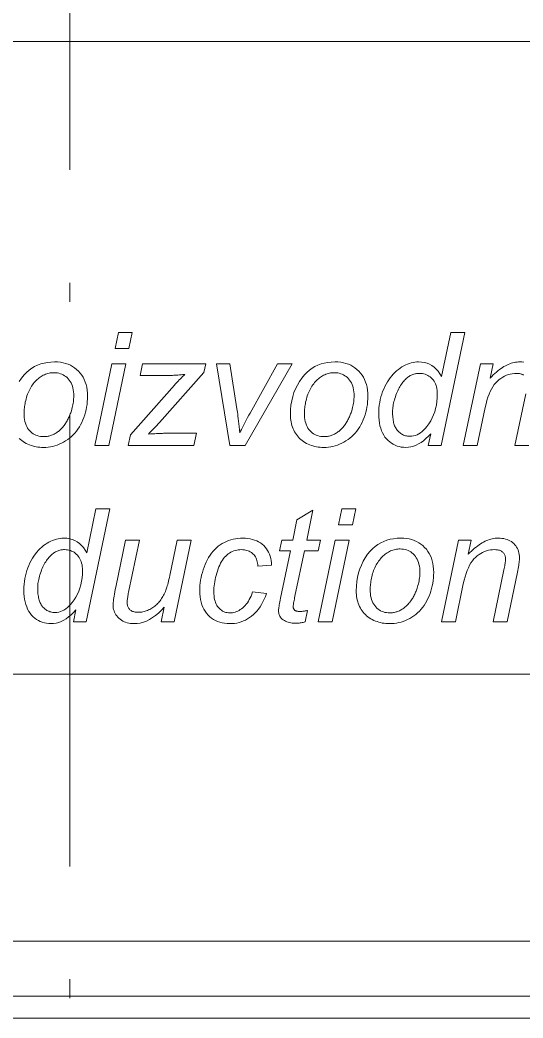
# Model space of a CAD drawing. Extents: x 0 to 297, y 0 to 420.
# Drawn here: x 226.2 to 239.58, y 140.63 to 167.14 of the extents above; entities that cross this region are included whole.
import ezdxf

# ---------------------------------------------------------------- set-up
doc = ezdxf.new("R2010")
doc.units = 0
doc.linetypes.add('DASHDOT', pattern=[18.5, 12, -3, 0.5, -3])

msp = doc.modelspace()

# ---------------------------------------------------------------- linework, layer by layer
at = {"color": 7, "linetype": 'DASHDOT', "lineweight": 13}
msp.add_line((227.526, 193.656), (227.526, 118.083), dxfattribs=at)
at = {"color": 7, "lineweight": 13}
for p, q in [((257.351, 142.665), (213.227, 142.665)), ((257.458, 141.204), (213.176, 141.204)), ((257.544, 140.627), (213.135, 140.627))]:
    msp.add_line(p, q, dxfattribs=at)
for points in [[(251.511, 129.349), (241.751, 166.567), (207.899, 166.567)], [(226.179, 157.538), (226.243, 157.628), (226.314, 157.713), (226.377, 157.779), (226.445, 157.837), (226.516, 157.889), (226.592, 157.933), (226.671, 157.971), (226.754, 158.002), (226.841, 158.026), (226.931, 158.043), (227.026, 158.054), (227.124, 158.057), (227.201, 158.055), (227.275, 158.047), (227.346, 158.035), (227.414, 158.018), (227.479, 157.996), (227.541, 157.969), (227.599, 157.937), (227.655, 157.9), (227.708, 157.858), (227.757, 157.812), (227.803, 157.761), (227.844, 157.706), (227.88, 157.649), (227.911, 157.588), (227.938, 157.523), (227.959, 157.455), (227.976, 157.384), (227.988, 157.309), (227.995, 157.23), (227.998, 157.149), (227.996, 157.074), (227.992, 157.001), (227.984, 156.929), (227.974, 156.857), (227.96, 156.787), (227.943, 156.718), (227.924, 156.65), (227.901, 156.583), (227.875, 156.517), (227.846, 156.452), (227.815, 156.389), (227.781, 156.329), (227.744, 156.272), (227.705, 156.218), (227.663, 156.167), (227.619, 156.119), (227.572, 156.074), (227.522, 156.032), (227.47, 155.993), (227.416, 155.958), (227.359, 155.925), (227.303, 155.896), (227.245, 155.87), (227.187, 155.848), (227.129, 155.829), (227.07, 155.813), (227.01, 155.801), (226.95, 155.793), (226.889, 155.787), (226.827, 155.786), (226.777, 155.787), (226.728, 155.79), (226.679, 155.795), (226.632, 155.803), (226.585, 155.813), (226.539, 155.825), (226.495, 155.839), (226.451, 155.855), (226.408, 155.874), (226.366, 155.894), (226.325, 155.917), (226.287, 155.941), (226.25, 155.967), (226.215, 155.995), (226.183, 156.025)], [(239.586, 157.709), (239.567, 157.719), (239.548, 157.728), (239.527, 157.735), (239.505, 157.741), (239.481, 157.746), (239.456, 157.75), (239.43, 157.752), (239.402, 157.752), (239.346, 157.75), (239.291, 157.744), (239.237, 157.734), (239.185, 157.719), (239.134, 157.701), (239.083, 157.679), (239.035, 157.652), (238.987, 157.621), (238.941, 157.586), (238.896, 157.548), (238.853, 157.504), (238.812, 157.454), (238.773, 157.398), (238.737, 157.337), (238.703, 157.27), (238.672, 157.197), (238.643, 157.118), (238.616, 157.033), (238.592, 156.942), (238.569, 156.846), (238.359, 155.835), (237.988, 155.835), (238.443, 158.008), (238.778, 158.008), (238.698, 157.629), (238.742, 157.673), (238.785, 157.714), (238.827, 157.752), (238.869, 157.789), (238.91, 157.822), (238.951, 157.854), (238.991, 157.883), (239.03, 157.909), (239.069, 157.933), (239.108, 157.955), (239.146, 157.974), (239.184, 157.992), (239.223, 158.007), (239.261, 158.02), (239.3, 158.032), (239.339, 158.041), (239.378, 158.048), (239.417, 158.053), (239.457, 158.056), (239.496, 158.057), (239.548, 158.056), (239.598, 158.051)], [(239.732, 155.835), (239.361, 155.835), (239.65, 157.212)], [(205.47, 128.931), (202.351, 149.764), (245.421, 149.764)]]:
    msp.add_lwpolyline(points, dxfattribs=at)
for points in [[(228.73, 158.415), (228.818, 158.835), (229.187, 158.835), (229.099, 158.415)], [(237.123, 156.15), (237.059, 156.081), (236.995, 156.019), (236.93, 155.964), (236.864, 155.917), (236.798, 155.877), (236.732, 155.844), (236.665, 155.818), (236.597, 155.8), (236.529, 155.789), (236.46, 155.786), (236.399, 155.788), (236.34, 155.795), (236.284, 155.806), (236.229, 155.822), (236.176, 155.843), (236.126, 155.868), (236.078, 155.897), (236.031, 155.932), (235.987, 155.97), (235.945, 156.014), (235.906, 156.062), (235.871, 156.113), (235.84, 156.169), (235.813, 156.229), (235.791, 156.293), (235.772, 156.362), (235.758, 156.434), (235.748, 156.511), (235.741, 156.591), (235.739, 156.676), (235.741, 156.755), (235.746, 156.832), (235.754, 156.908), (235.765, 156.982), (235.78, 157.056), (235.798, 157.128), (235.819, 157.198), (235.843, 157.267), (235.871, 157.335), (235.902, 157.401), (235.935, 157.465), (235.97, 157.526), (236.007, 157.584), (236.045, 157.638), (236.085, 157.689), (236.127, 157.736), (236.17, 157.78), (236.215, 157.821), (236.261, 157.859), (236.309, 157.893), (236.358, 157.925), (236.407, 157.952), (236.456, 157.977), (236.505, 157.998), (236.554, 158.016), (236.603, 158.031), (236.652, 158.042), (236.701, 158.051), (236.75, 158.055), (236.799, 158.057), (236.878, 158.053), (236.953, 158.042), (237.025, 158.022), (237.092, 157.995), (237.155, 157.959), (237.214, 157.916), (237.269, 157.866), (237.321, 157.807), (237.368, 157.741), (237.411, 157.666), (237.657, 158.835), (238.025, 158.835), (237.399, 155.835), (237.057, 155.835)], [(233.392, 156.659), (233.396, 156.785), (233.407, 156.905), (233.426, 157.022), (233.452, 157.134), (233.486, 157.241), (233.527, 157.344), (233.576, 157.443), (233.632, 157.538), (233.695, 157.628), (233.767, 157.713), (233.83, 157.779), (233.898, 157.837), (233.969, 157.889), (234.045, 157.933), (234.124, 157.971), (234.207, 158.002), (234.293, 158.026), (234.384, 158.043), (234.479, 158.054), (234.577, 158.057), (234.654, 158.055), (234.728, 158.047), (234.799, 158.035), (234.867, 158.018), (234.932, 157.996), (234.994, 157.969), (235.052, 157.937), (235.108, 157.9), (235.161, 157.858), (235.21, 157.812), (235.256, 157.761), (235.297, 157.706), (235.333, 157.649), (235.364, 157.588), (235.391, 157.523), (235.412, 157.455), (235.429, 157.384), (235.441, 157.309), (235.448, 157.23), (235.451, 157.149), (235.449, 157.074), (235.445, 157.001), (235.437, 156.929), (235.427, 156.857), (235.413, 156.787), (235.396, 156.718), (235.377, 156.65), (235.354, 156.583), (235.328, 156.517), (235.299, 156.452), (235.268, 156.389), (235.234, 156.329), (235.197, 156.272), (235.158, 156.218), (235.116, 156.167), (235.072, 156.119), (235.025, 156.074), (234.975, 156.032), (234.923, 155.993), (234.869, 155.958), (234.812, 155.925), (234.756, 155.896), (234.698, 155.87), (234.64, 155.848), (234.582, 155.829), (234.523, 155.813), (234.463, 155.801), (234.403, 155.793), (234.342, 155.787), (234.28, 155.786), (234.23, 155.787), (234.181, 155.79), (234.132, 155.795), (234.085, 155.803), (234.038, 155.813), (233.992, 155.825), (233.948, 155.839), (233.904, 155.855), (233.861, 155.874), (233.819, 155.894), (233.778, 155.917), (233.74, 155.941), (233.703, 155.967), (233.668, 155.995), (233.636, 156.025), (233.605, 156.057), (233.576, 156.09), (233.549, 156.125), (233.524, 156.162), (233.502, 156.201), (233.481, 156.241), (233.462, 156.283), (233.446, 156.326), (233.432, 156.37), (233.419, 156.415), (233.41, 156.461), (233.402, 156.509), (233.397, 156.558), (233.393, 156.608)], [(226.31, 156.696), (226.311, 156.636), (226.315, 156.579), (226.323, 156.525), (226.333, 156.474), (226.346, 156.426), (226.363, 156.381), (226.382, 156.339), (226.404, 156.3), (226.429, 156.264), (226.457, 156.231), (226.487, 156.201), (226.519, 156.174), (226.553, 156.15), (226.588, 156.129), (226.624, 156.112), (226.662, 156.098), (226.702, 156.086), (226.744, 156.078), (226.787, 156.074), (226.831, 156.072), (226.855, 156.073), (226.879, 156.074), (226.902, 156.076), (226.926, 156.08), (226.95, 156.084), (226.973, 156.089), (226.997, 156.096), (227.02, 156.103), (227.043, 156.111), (227.067, 156.12), (227.09, 156.13), (227.113, 156.141), (227.135, 156.154), (227.157, 156.167), (227.179, 156.181), (227.201, 156.196), (227.222, 156.212), (227.243, 156.229), (227.263, 156.247), (227.284, 156.267), (227.303, 156.286), (227.323, 156.307), (227.341, 156.328), (227.359, 156.35), (227.377, 156.372), (227.393, 156.394), (227.41, 156.418), (227.425, 156.441), (227.44, 156.466), (227.455, 156.491), (227.468, 156.516), (227.482, 156.542), (227.494, 156.568), (227.507, 156.594), (227.518, 156.621), (227.529, 156.649), (227.54, 156.676), (227.55, 156.704), (227.559, 156.733), (227.568, 156.762), (227.58, 156.802), (227.591, 156.842), (227.6, 156.882), (227.609, 156.921), (227.616, 156.96), (227.621, 156.999), (227.626, 157.037), (227.629, 157.075), (227.631, 157.113), (227.632, 157.151), (227.63, 157.208), (227.626, 157.263), (227.618, 157.316), (227.608, 157.365), (227.594, 157.412), (227.578, 157.457), (227.559, 157.498), (227.537, 157.538), (227.511, 157.574), (227.483, 157.608), (227.453, 157.639), (227.421, 157.667), (227.387, 157.691), (227.352, 157.712), (227.316, 157.73), (227.278, 157.745), (227.238, 157.756), (227.197, 157.764), (227.154, 157.769), (227.11, 157.771), (227.075, 157.77), (227.041, 157.767), (227.008, 157.763), (226.975, 157.757), (226.943, 157.75), (226.912, 157.741), (226.881, 157.73), (226.851, 157.718), (226.822, 157.704), (226.793, 157.688), (226.764, 157.67), (226.736, 157.652), (226.709, 157.631), (226.682, 157.609), (226.656, 157.586), (226.631, 157.561), (226.606, 157.534), (226.581, 157.506), (226.557, 157.476), (226.534, 157.445), (226.511, 157.413), (226.49, 157.379), (226.47, 157.345), (226.451, 157.309), (226.433, 157.273), (226.417, 157.235), (226.402, 157.196), (226.388, 157.156), (226.375, 157.116), (226.364, 157.074), (226.354, 157.032), (226.344, 156.991), (226.336, 156.951), (226.329, 156.912), (226.323, 156.874), (226.318, 156.836), (226.314, 156.8), (226.312, 156.764), (226.31, 156.73)], [(228.19, 155.835), (228.645, 158.008), (229.015, 158.008), (228.561, 155.835)], [(229.078, 155.835), (229.138, 156.121), (230.306, 157.437), (230.331, 157.465), (230.357, 157.493), (230.384, 157.521), (230.411, 157.55), (230.438, 157.579), (230.466, 157.608), (230.495, 157.637), (230.524, 157.666), (230.554, 157.696), (230.584, 157.726), (230.533, 157.721), (230.485, 157.716), (230.44, 157.712), (230.397, 157.709), (230.358, 157.706), (230.321, 157.703), (230.288, 157.701), (230.258, 157.7), (230.23, 157.699), (230.206, 157.699), (229.398, 157.699), (229.463, 158.008), (231.143, 158.008), (231.094, 157.775), (229.915, 156.451), (229.894, 156.427), (229.871, 156.402), (229.846, 156.376), (229.819, 156.347), (229.79, 156.317), (229.76, 156.285), (229.727, 156.252), (229.692, 156.217), (229.655, 156.18), (229.617, 156.142), (229.676, 156.145), (229.732, 156.148), (229.784, 156.151), (229.833, 156.154), (229.877, 156.156), (229.917, 156.157), (229.954, 156.158), (229.987, 156.159), (230.015, 156.16), (230.04, 156.16), (230.896, 156.16), (230.828, 155.835)], [(231.78, 155.835), (231.424, 158.008), (231.784, 158.008), (231.97, 156.811), (231.976, 156.769), (231.983, 156.722), (231.99, 156.671), (231.997, 156.614), (232.004, 156.553), (232.012, 156.486), (232.02, 156.415), (232.028, 156.338), (232.037, 156.257), (232.046, 156.17), (232.067, 156.217), (232.091, 156.266), (232.115, 156.315), (232.14, 156.366), (232.167, 156.418), (232.195, 156.472), (232.224, 156.527), (232.254, 156.584), (232.285, 156.641), (232.318, 156.7), (233.044, 158.008), (233.435, 158.008), (232.191, 155.835)], [(233.763, 156.696), (233.764, 156.636), (233.768, 156.579), (233.776, 156.525), (233.786, 156.474), (233.799, 156.426), (233.816, 156.381), (233.835, 156.339), (233.857, 156.3), (233.882, 156.264), (233.91, 156.231), (233.94, 156.201), (233.972, 156.174), (234.005, 156.15), (234.041, 156.129), (234.077, 156.112), (234.115, 156.098), (234.155, 156.086), (234.197, 156.078), (234.24, 156.074), (234.284, 156.072), (234.308, 156.073), (234.332, 156.074), (234.355, 156.076), (234.379, 156.08), (234.403, 156.084), (234.426, 156.089), (234.45, 156.096), (234.473, 156.103), (234.496, 156.111), (234.52, 156.12), (234.543, 156.13), (234.566, 156.141), (234.588, 156.154), (234.61, 156.167), (234.632, 156.181), (234.654, 156.196), (234.675, 156.212), (234.696, 156.229), (234.716, 156.247), (234.737, 156.267), (234.756, 156.286), (234.776, 156.307), (234.794, 156.328), (234.812, 156.35), (234.829, 156.372), (234.846, 156.394), (234.862, 156.418), (234.878, 156.441), (234.893, 156.466), (234.907, 156.491), (234.921, 156.516), (234.935, 156.542), (234.947, 156.568), (234.96, 156.594), (234.971, 156.621), (234.982, 156.649), (234.993, 156.676), (235.003, 156.704), (235.012, 156.733), (235.021, 156.762), (235.033, 156.802), (235.044, 156.842), (235.053, 156.882), (235.062, 156.921), (235.069, 156.96), (235.074, 156.999), (235.079, 157.037), (235.082, 157.075), (235.084, 157.113), (235.084, 157.151), (235.083, 157.208), (235.079, 157.263), (235.071, 157.316), (235.061, 157.365), (235.047, 157.412), (235.031, 157.457), (235.012, 157.498), (234.99, 157.538), (234.964, 157.574), (234.936, 157.608), (234.906, 157.639), (234.874, 157.667), (234.84, 157.691), (234.805, 157.712), (234.769, 157.73), (234.73, 157.745), (234.691, 157.756), (234.65, 157.764), (234.607, 157.769), (234.563, 157.771), (234.528, 157.77), (234.494, 157.767), (234.461, 157.763), (234.428, 157.757), (234.396, 157.75), (234.365, 157.741), (234.334, 157.73), (234.304, 157.718), (234.274, 157.704), (234.245, 157.688), (234.217, 157.67), (234.189, 157.652), (234.162, 157.631), (234.135, 157.609), (234.109, 157.586), (234.084, 157.561), (234.058, 157.534), (234.034, 157.506), (234.01, 157.476), (233.987, 157.445), (233.964, 157.413), (233.943, 157.379), (233.923, 157.345), (233.904, 157.309), (233.886, 157.273), (233.87, 157.235), (233.855, 157.196), (233.841, 157.156), (233.828, 157.116), (233.817, 157.074), (233.806, 157.032), (233.797, 156.991), (233.789, 156.951), (233.782, 156.912), (233.776, 156.874), (233.771, 156.836), (233.767, 156.8), (233.765, 156.764), (233.763, 156.73)], [(236.108, 156.745), (236.108, 156.701), (236.109, 156.658), (236.112, 156.618), (236.115, 156.579), (236.119, 156.542), (236.124, 156.507), (236.13, 156.475), (236.136, 156.444), (236.144, 156.414), (236.153, 156.387), (236.162, 156.362), (236.173, 156.337), (236.185, 156.313), (236.199, 156.29), (236.214, 156.267), (236.23, 156.246), (236.247, 156.225), (236.265, 156.206), (236.285, 156.187), (236.306, 156.169), (236.328, 156.153), (236.351, 156.138), (236.375, 156.125), (236.4, 156.114), (236.425, 156.104), (236.452, 156.096), (236.479, 156.09), (236.507, 156.086), (236.536, 156.083), (236.566, 156.082), (236.616, 156.085), (236.665, 156.093), (236.713, 156.106), (236.76, 156.124), (236.806, 156.148), (236.851, 156.177), (236.895, 156.211), (236.939, 156.25), (236.981, 156.295), (237.022, 156.344), (237.075, 156.416), (237.121, 156.49), (237.162, 156.568), (237.198, 156.649), (237.228, 156.733), (237.253, 156.821), (237.272, 156.912), (237.286, 157.006), (237.294, 157.103), (237.297, 157.204), (237.295, 157.254), (237.291, 157.302), (237.284, 157.348), (237.275, 157.392), (237.263, 157.434), (237.248, 157.473), (237.23, 157.51), (237.21, 157.544), (237.187, 157.577), (237.162, 157.607), (237.134, 157.635), (237.105, 157.659), (237.074, 157.681), (237.042, 157.7), (237.009, 157.716), (236.974, 157.729), (236.938, 157.739), (236.901, 157.746), (236.862, 157.751), (236.822, 157.752), (236.796, 157.752), (236.77, 157.75), (236.744, 157.747), (236.719, 157.743), (236.695, 157.737), (236.671, 157.731), (236.647, 157.723), (236.624, 157.714), (236.602, 157.704), (236.579, 157.693), (236.557, 157.68), (236.536, 157.666), (236.514, 157.65), (236.492, 157.632), (236.47, 157.613), (236.449, 157.592), (236.427, 157.569), (236.406, 157.545), (236.384, 157.519), (236.362, 157.491), (236.341, 157.462), (236.321, 157.431), (236.301, 157.399), (236.282, 157.365), (236.263, 157.33), (236.246, 157.293), (236.229, 157.255), (236.212, 157.215), (236.196, 157.173), (236.181, 157.13), (236.167, 157.087), (236.155, 157.045), (236.144, 157.004), (236.134, 156.963), (236.126, 156.924), (236.119, 156.887), (236.114, 156.85), (236.111, 156.814), (236.108, 156.779)], [(227.689, 151.468), (227.625, 151.399), (227.561, 151.337), (227.496, 151.282), (227.431, 151.235), (227.365, 151.195), (227.298, 151.162), (227.231, 151.136), (227.163, 151.118), (227.095, 151.107), (227.026, 151.104), (226.965, 151.106), (226.906, 151.113), (226.85, 151.124), (226.795, 151.14), (226.743, 151.161), (226.692, 151.186), (226.644, 151.215), (226.598, 151.25), (226.553, 151.288), (226.511, 151.332), (226.472, 151.379), (226.437, 151.431), (226.406, 151.487), (226.38, 151.547), (226.357, 151.611), (226.338, 151.68), (226.324, 151.752), (226.314, 151.828), (226.308, 151.909), (226.306, 151.994), (226.307, 152.072), (226.312, 152.15), (226.32, 152.226), (226.332, 152.3), (226.346, 152.374), (226.364, 152.445), (226.385, 152.516), (226.41, 152.585), (226.437, 152.653), (226.468, 152.719), (226.502, 152.783), (226.537, 152.844), (226.573, 152.901), (226.611, 152.956), (226.651, 153.006), (226.693, 153.054), (226.736, 153.098), (226.781, 153.139), (226.827, 153.177), (226.875, 153.211), (226.924, 153.242), (226.973, 153.27), (227.022, 153.295), (227.071, 153.316), (227.12, 153.334), (227.169, 153.349), (227.218, 153.36), (227.267, 153.368), (227.316, 153.373), (227.366, 153.375), (227.445, 153.371), (227.52, 153.359), (227.591, 153.34), (227.658, 153.312), (227.721, 153.277), (227.78, 153.234), (227.836, 153.183), (227.887, 153.125), (227.934, 153.058), (227.977, 152.984), (228.223, 154.153), (228.591, 154.153), (227.965, 151.153), (227.623, 151.153)], [(233.846, 151.453), (233.785, 151.151), (233.759, 151.144), (233.732, 151.138), (233.706, 151.133), (233.68, 151.128), (233.654, 151.124), (233.628, 151.121), (233.603, 151.119), (233.577, 151.117), (233.552, 151.116), (233.527, 151.116), (233.484, 151.117), (233.442, 151.12), (233.403, 151.126), (233.365, 151.133), (233.329, 151.143), (233.294, 151.155), (233.262, 151.169), (233.231, 151.185), (233.202, 151.204), (233.175, 151.224), (233.157, 151.241), (233.14, 151.259), (233.125, 151.279), (233.112, 151.299), (233.102, 151.321), (233.093, 151.344), (233.086, 151.368), (233.081, 151.393), (233.078, 151.42), (233.077, 151.447), (233.078, 151.464), (233.079, 151.483), (233.082, 151.507), (233.086, 151.534), (233.09, 151.565), (233.096, 151.6), (233.103, 151.639), (233.111, 151.681), (233.12, 151.727), (233.13, 151.777), (233.394, 153.039), (233.102, 153.039), (233.161, 153.326), (233.454, 153.326), (233.566, 153.86), (233.99, 154.116), (233.824, 153.326), (234.188, 153.326), (234.127, 153.039), (233.765, 153.039), (233.513, 151.838), (233.504, 151.794), (233.496, 151.754), (233.489, 151.717), (233.483, 151.684), (233.478, 151.655), (233.473, 151.629), (233.47, 151.608), (233.468, 151.589), (233.466, 151.575), (233.466, 151.564), (233.466, 151.551), (233.467, 151.539), (233.469, 151.527), (233.472, 151.516), (233.475, 151.506), (233.479, 151.496), (233.484, 151.487), (233.49, 151.479), (233.496, 151.471), (233.504, 151.464), (233.512, 151.457), (233.521, 151.451), (233.531, 151.446), (233.542, 151.441), (233.554, 151.438), (233.566, 151.434), (233.58, 151.432), (233.595, 151.43), (233.611, 151.429), (233.627, 151.429), (233.652, 151.429), (233.676, 151.43), (233.699, 151.431), (233.721, 151.433), (233.744, 151.435), (233.765, 151.438), (233.786, 151.441), (233.807, 151.445), (233.827, 151.449)], [(234.671, 153.733), (234.759, 154.153), (235.127, 154.153), (235.039, 153.733)], [(230.038, 151.546), (229.96, 151.462), (229.881, 151.386), (229.802, 151.32), (229.722, 151.263), (229.643, 151.214), (229.562, 151.174), (229.482, 151.143), (229.401, 151.121), (229.32, 151.108), (229.238, 151.104), (229.189, 151.105), (229.141, 151.109), (229.096, 151.117), (229.052, 151.127), (229.011, 151.14), (228.971, 151.155), (228.933, 151.174), (228.897, 151.196), (228.864, 151.22), (228.832, 151.248), (228.802, 151.277), (228.776, 151.308), (228.753, 151.34), (228.733, 151.374), (228.716, 151.408), (228.702, 151.444), (228.691, 151.481), (228.683, 151.52), (228.679, 151.56), (228.677, 151.601), (228.678, 151.63), (228.68, 151.663), (228.684, 151.701), (228.688, 151.742), (228.695, 151.787), (228.702, 151.836), (228.711, 151.889), (228.722, 151.946), (228.734, 152.007), (228.747, 152.071), (229.009, 153.326), (229.379, 153.326), (229.089, 151.936), (229.082, 151.902), (229.075, 151.87), (229.07, 151.839), (229.065, 151.81), (229.061, 151.782), (229.058, 151.756), (229.055, 151.731), (229.053, 151.708), (229.052, 151.686), (229.052, 151.666), (229.053, 151.642), (229.055, 151.619), (229.058, 151.597), (229.064, 151.577), (229.07, 151.557), (229.079, 151.538), (229.088, 151.521), (229.1, 151.505), (229.112, 151.489), (229.126, 151.475), (229.142, 151.462), (229.159, 151.45), (229.178, 151.44), (229.197, 151.431), (229.219, 151.424), (229.241, 151.417), (229.266, 151.413), (229.291, 151.409), (229.318, 151.407), (229.346, 151.406), (229.377, 151.407), (229.408, 151.409), (229.439, 151.413), (229.47, 151.419), (229.5, 151.425), (229.53, 151.434), (229.561, 151.443), (229.591, 151.455), (229.621, 151.468), (229.65, 151.482), (229.68, 151.498), (229.708, 151.515), (229.736, 151.532), (229.762, 151.551), (229.788, 151.571), (229.814, 151.592), (229.838, 151.614), (229.862, 151.637), (229.884, 151.661), (229.906, 151.687), (229.927, 151.713), (229.947, 151.74), (229.967, 151.768), (229.986, 151.797), (230.004, 151.827), (230.021, 151.858), (230.037, 151.89), (230.052, 151.923), (230.067, 151.957), (230.081, 151.992), (230.09, 152.016), (230.1, 152.043), (230.109, 152.074), (230.119, 152.109), (230.13, 152.147), (230.14, 152.188), (230.151, 152.232), (230.162, 152.28), (230.174, 152.332), (230.185, 152.387), (230.382, 153.326), (230.752, 153.326), (230.298, 151.153), (229.956, 151.153)], [(232.385, 151.945), (232.756, 151.906), (232.727, 151.826), (232.695, 151.751), (232.662, 151.68), (232.626, 151.613), (232.587, 151.551), (232.546, 151.493), (232.503, 151.438), (232.458, 151.388), (232.41, 151.343), (232.36, 151.301), (232.308, 151.263), (232.254, 151.23), (232.199, 151.2), (232.143, 151.175), (232.085, 151.153), (232.026, 151.135), (231.966, 151.121), (231.904, 151.111), (231.84, 151.105), (231.775, 151.104), (231.706, 151.106), (231.639, 151.113), (231.575, 151.124), (231.514, 151.14), (231.455, 151.161), (231.399, 151.186), (231.346, 151.216), (231.295, 151.25), (231.247, 151.289), (231.201, 151.333), (231.16, 151.38), (231.122, 151.432), (231.089, 151.487), (231.061, 151.545), (231.036, 151.607), (231.017, 151.673), (231.001, 151.743), (230.99, 151.816), (230.984, 151.893), (230.981, 151.973), (230.983, 152.044), (230.987, 152.115), (230.994, 152.186), (231.004, 152.256), (231.017, 152.326), (231.032, 152.396), (231.051, 152.466), (231.072, 152.535), (231.096, 152.604), (231.123, 152.673), (231.152, 152.74), (231.184, 152.804), (231.218, 152.865), (231.255, 152.922), (231.294, 152.976), (231.336, 153.026), (231.38, 153.074), (231.427, 153.118), (231.475, 153.158), (231.527, 153.196), (231.58, 153.23), (231.635, 153.26), (231.691, 153.287), (231.749, 153.311), (231.808, 153.33), (231.869, 153.346), (231.932, 153.359), (231.995, 153.368), (232.061, 153.373), (232.127, 153.375), (232.196, 153.373), (232.262, 153.367), (232.324, 153.357), (232.384, 153.343), (232.441, 153.326), (232.495, 153.304), (232.546, 153.278), (232.594, 153.249), (232.64, 153.215), (232.682, 153.178), (232.721, 153.137), (232.756, 153.093), (232.786, 153.048), (232.813, 152.999), (232.836, 152.948), (232.854, 152.895), (232.868, 152.838), (232.878, 152.78), (232.885, 152.718), (232.887, 152.655), (232.522, 152.63), (232.521, 152.671), (232.517, 152.709), (232.511, 152.746), (232.502, 152.781), (232.491, 152.814), (232.478, 152.846), (232.463, 152.875), (232.445, 152.903), (232.425, 152.929), (232.403, 152.953), (232.378, 152.976), (232.353, 152.995), (232.325, 153.013), (232.297, 153.028), (232.266, 153.041), (232.235, 153.051), (232.201, 153.06), (232.167, 153.065), (232.13, 153.069), (232.093, 153.07), (232.049, 153.069), (232.006, 153.064), (231.964, 153.057), (231.924, 153.048), (231.884, 153.035), (231.846, 153.019), (231.809, 153.001), (231.774, 152.98), (231.739, 152.956), (231.706, 152.929), (231.674, 152.899), (231.643, 152.867), (231.614, 152.831), (231.586, 152.793), (231.56, 152.751), (231.535, 152.707), (231.511, 152.66), (231.489, 152.609), (231.468, 152.556), (231.449, 152.5), (231.431, 152.443), (231.416, 152.386), (231.402, 152.33), (231.389, 152.274), (231.379, 152.218), (231.371, 152.163), (231.364, 152.108), (231.36, 152.054), (231.357, 152), (231.356, 151.947), (231.357, 151.892), (231.361, 151.841), (231.367, 151.792), (231.376, 151.746), (231.387, 151.703), (231.4, 151.663), (231.416, 151.625), (231.435, 151.59), (231.455, 151.558), (231.479, 151.529), (231.504, 151.503), (231.53, 151.479), (231.558, 151.458), (231.586, 151.44), (231.616, 151.425), (231.647, 151.412), (231.679, 151.403), (231.712, 151.396), (231.746, 151.391), (231.782, 151.39), (231.817, 151.391), (231.853, 151.395), (231.888, 151.402), (231.923, 151.412), (231.958, 151.424), (231.992, 151.439), (232.026, 151.457), (232.06, 151.478), (232.093, 151.501), (232.126, 151.527), (232.159, 151.556), (232.19, 151.588), (232.219, 151.622), (232.247, 151.66), (232.274, 151.7), (232.299, 151.743), (232.322, 151.789), (232.345, 151.838), (232.366, 151.89)], [(234.131, 151.153), (234.585, 153.326), (234.956, 153.326), (234.501, 151.153)], [(235.142, 151.977), (235.146, 152.102), (235.157, 152.223), (235.175, 152.339), (235.202, 152.451), (235.235, 152.559), (235.277, 152.662), (235.325, 152.761), (235.381, 152.855), (235.445, 152.946), (235.516, 153.031), (235.58, 153.097), (235.648, 153.155), (235.719, 153.207), (235.794, 153.251), (235.873, 153.289), (235.956, 153.32), (236.043, 153.344), (236.134, 153.361), (236.228, 153.372), (236.327, 153.375), (236.404, 153.373), (236.478, 153.365), (236.549, 153.353), (236.617, 153.336), (236.681, 153.314), (236.743, 153.287), (236.802, 153.255), (236.858, 153.218), (236.91, 153.176), (236.96, 153.129), (237.006, 153.079), (237.047, 153.024), (237.083, 152.967), (237.114, 152.905), (237.14, 152.841), (237.162, 152.773), (237.179, 152.701), (237.191, 152.627), (237.198, 152.548), (237.2, 152.466), (237.199, 152.392), (237.194, 152.319), (237.187, 152.246), (237.176, 152.175), (237.163, 152.105), (237.146, 152.036), (237.126, 151.968), (237.104, 151.901), (237.078, 151.835), (237.049, 151.77), (237.017, 151.707), (236.983, 151.647), (236.947, 151.59), (236.907, 151.536), (236.866, 151.485), (236.821, 151.437), (236.774, 151.392), (236.725, 151.35), (236.673, 151.311), (236.618, 151.275), (236.562, 151.243), (236.505, 151.214), (236.448, 151.188), (236.39, 151.165), (236.332, 151.146), (236.272, 151.131), (236.213, 151.119), (236.152, 151.11), (236.091, 151.105), (236.03, 151.104), (235.98, 151.105), (235.93, 151.108), (235.882, 151.113), (235.834, 151.121), (235.788, 151.131), (235.742, 151.143), (235.697, 151.157), (235.653, 151.173), (235.61, 151.191), (235.568, 151.212), (235.528, 151.235), (235.489, 151.259), (235.453, 151.285), (235.418, 151.313), (235.385, 151.343), (235.355, 151.375), (235.326, 151.408), (235.299, 151.443), (235.274, 151.48), (235.251, 151.519), (235.23, 151.559), (235.212, 151.601), (235.195, 151.644), (235.181, 151.688), (235.169, 151.733), (235.159, 151.779), (235.152, 151.827), (235.146, 151.876), (235.143, 151.926)], [(237.407, 151.153), (237.861, 153.326), (238.197, 153.326), (238.117, 152.947), (238.161, 152.991), (238.204, 153.032), (238.246, 153.07), (238.288, 153.106), (238.329, 153.14), (238.37, 153.172), (238.41, 153.2), (238.449, 153.227), (238.488, 153.251), (238.527, 153.273), (238.565, 153.292), (238.603, 153.31), (238.641, 153.325), (238.68, 153.338), (238.719, 153.349), (238.758, 153.359), (238.797, 153.366), (238.836, 153.371), (238.876, 153.374), (238.915, 153.375), (238.967, 153.374), (239.016, 153.369), (239.063, 153.362), (239.108, 153.352), (239.151, 153.339), (239.191, 153.323), (239.229, 153.305), (239.265, 153.283), (239.298, 153.259), (239.33, 153.232), (239.358, 153.202), (239.384, 153.171), (239.406, 153.137), (239.426, 153.102), (239.443, 153.064), (239.456, 153.025), (239.467, 152.984), (239.474, 152.941), (239.479, 152.896), (239.48, 152.849), (239.48, 152.824), (239.478, 152.795), (239.475, 152.764), (239.472, 152.73), (239.467, 152.694), (239.461, 152.654), (239.454, 152.612), (239.446, 152.567), (239.437, 152.519), (239.427, 152.468), (239.151, 151.153), (238.78, 151.153), (239.069, 152.53), (239.077, 152.569), (239.084, 152.606), (239.091, 152.641), (239.096, 152.674), (239.101, 152.704), (239.105, 152.733), (239.108, 152.759), (239.11, 152.784), (239.111, 152.806), (239.112, 152.827), (239.111, 152.848), (239.109, 152.868), (239.105, 152.888), (239.1, 152.907), (239.093, 152.925), (239.085, 152.942), (239.075, 152.958), (239.064, 152.974), (239.051, 152.989), (239.037, 153.003), (239.021, 153.015), (239.005, 153.027), (238.986, 153.037), (238.967, 153.046), (238.946, 153.053), (238.924, 153.059), (238.9, 153.064), (238.875, 153.067), (238.849, 153.069), (238.821, 153.07), (238.765, 153.068), (238.71, 153.062), (238.656, 153.052), (238.604, 153.037), (238.552, 153.019), (238.502, 152.996), (238.454, 152.97), (238.406, 152.939), (238.36, 152.904), (238.315, 152.865), (238.271, 152.822), (238.231, 152.772), (238.192, 152.716), (238.156, 152.655), (238.122, 152.588), (238.091, 152.515), (238.062, 152.436), (238.035, 152.351), (238.01, 152.26), (237.988, 152.164), (237.778, 151.153)], [(226.674, 152.063), (226.674, 152.019), (226.676, 151.976), (226.678, 151.936), (226.681, 151.897), (226.685, 151.86), (226.69, 151.825), (226.696, 151.792), (226.703, 151.761), (226.71, 151.732), (226.719, 151.705), (226.729, 151.679), (226.739, 151.655), (226.752, 151.631), (226.765, 151.607), (226.78, 151.585), (226.796, 151.564), (226.813, 151.543), (226.832, 151.524), (226.851, 151.505), (226.872, 151.487), (226.894, 151.471), (226.917, 151.456), (226.941, 151.443), (226.966, 151.432), (226.992, 151.422), (227.018, 151.414), (227.045, 151.408), (227.073, 151.404), (227.102, 151.401), (227.132, 151.4), (227.182, 151.403), (227.231, 151.411), (227.279, 151.424), (227.326, 151.442), (227.372, 151.466), (227.417, 151.495), (227.462, 151.529), (227.505, 151.568), (227.547, 151.612), (227.589, 151.662), (227.641, 151.733), (227.687, 151.808), (227.728, 151.886), (227.764, 151.967), (227.794, 152.051), (227.819, 152.139), (227.838, 152.229), (227.852, 152.324), (227.86, 152.421), (227.863, 152.522), (227.861, 152.572), (227.857, 152.62), (227.851, 152.666), (227.841, 152.71), (227.829, 152.751), (227.814, 152.791), (227.797, 152.827), (227.776, 152.862), (227.753, 152.895), (227.728, 152.925), (227.7, 152.952), (227.671, 152.977), (227.64, 152.999), (227.609, 153.018), (227.575, 153.034), (227.541, 153.047), (227.505, 153.057), (227.467, 153.064), (227.428, 153.069), (227.388, 153.07), (227.362, 153.07), (227.336, 153.068), (227.31, 153.065), (227.285, 153.061), (227.261, 153.055), (227.237, 153.049), (227.213, 153.041), (227.19, 153.032), (227.168, 153.022), (227.146, 153.011), (227.124, 152.998), (227.102, 152.984), (227.08, 152.968), (227.058, 152.95), (227.037, 152.931), (227.015, 152.91), (226.993, 152.887), (226.972, 152.863), (226.95, 152.837), (226.929, 152.809), (226.907, 152.78), (226.887, 152.749), (226.867, 152.717), (226.848, 152.683), (226.83, 152.648), (226.812, 152.611), (226.795, 152.572), (226.778, 152.533), (226.763, 152.491), (226.748, 152.448), (226.734, 152.405), (226.721, 152.363), (226.71, 152.321), (226.7, 152.281), (226.692, 152.242), (226.686, 152.204), (226.68, 152.168), (226.677, 152.132), (226.675, 152.097)], [(235.512, 152.014), (235.514, 151.954), (235.518, 151.897), (235.525, 151.843), (235.536, 151.792), (235.549, 151.744), (235.565, 151.699), (235.584, 151.657), (235.606, 151.618), (235.632, 151.582), (235.66, 151.549), (235.69, 151.518), (235.722, 151.492), (235.755, 151.468), (235.79, 151.447), (235.827, 151.43), (235.865, 151.415), (235.905, 151.404), (235.946, 151.396), (235.989, 151.392), (236.034, 151.39), (236.058, 151.39), (236.081, 151.392), (236.105, 151.394), (236.129, 151.398), (236.152, 151.402), (236.176, 151.407), (236.199, 151.414), (236.223, 151.421), (236.246, 151.429), (236.269, 151.438), (236.293, 151.448), (236.315, 151.459), (236.338, 151.471), (236.36, 151.485), (236.382, 151.499), (236.403, 151.514), (236.425, 151.53), (236.445, 151.547), (236.466, 151.565), (236.486, 151.584), (236.506, 151.604), (236.525, 151.625), (236.544, 151.646), (236.562, 151.667), (236.579, 151.69), (236.596, 151.712), (236.612, 151.735), (236.628, 151.759), (236.643, 151.784), (236.657, 151.809), (236.671, 151.834), (236.684, 151.86), (236.697, 151.886), (236.709, 151.912), (236.721, 151.939), (236.732, 151.967), (236.742, 151.994), (236.752, 152.022), (236.762, 152.051), (236.771, 152.08), (236.783, 152.12), (236.794, 152.16), (236.803, 152.2), (236.811, 152.239), (236.818, 152.278), (236.824, 152.317), (236.828, 152.355), (236.832, 152.393), (236.834, 152.431), (236.834, 152.468), (236.833, 152.526), (236.828, 152.581), (236.821, 152.633), (236.81, 152.683), (236.797, 152.73), (236.781, 152.775), (236.761, 152.816), (236.739, 152.855), (236.714, 152.892), (236.686, 152.926), (236.655, 152.957), (236.623, 152.984), (236.59, 153.009), (236.555, 153.03), (236.518, 153.048), (236.48, 153.062), (236.44, 153.074), (236.399, 153.082), (236.357, 153.087), (236.312, 153.089), (236.278, 153.088), (236.244, 153.085), (236.211, 153.081), (236.178, 153.075), (236.146, 153.068), (236.115, 153.059), (236.084, 153.048), (236.054, 153.035), (236.024, 153.021), (235.995, 153.006), (235.967, 152.988), (235.939, 152.969), (235.912, 152.949), (235.885, 152.927), (235.859, 152.904), (235.833, 152.879), (235.808, 152.852), (235.784, 152.824), (235.76, 152.794), (235.736, 152.763), (235.714, 152.731), (235.692, 152.697), (235.672, 152.663), (235.654, 152.627), (235.636, 152.59), (235.62, 152.553), (235.604, 152.514), (235.591, 152.474), (235.578, 152.434), (235.566, 152.392), (235.556, 152.35), (235.547, 152.309), (235.539, 152.269), (235.532, 152.23), (235.526, 152.191), (235.521, 152.154), (235.517, 152.118), (235.514, 152.082), (235.513, 152.048)]]:
    msp.add_lwpolyline(points, close=True, dxfattribs=at)

doc.saveas('drawing.dxf')
